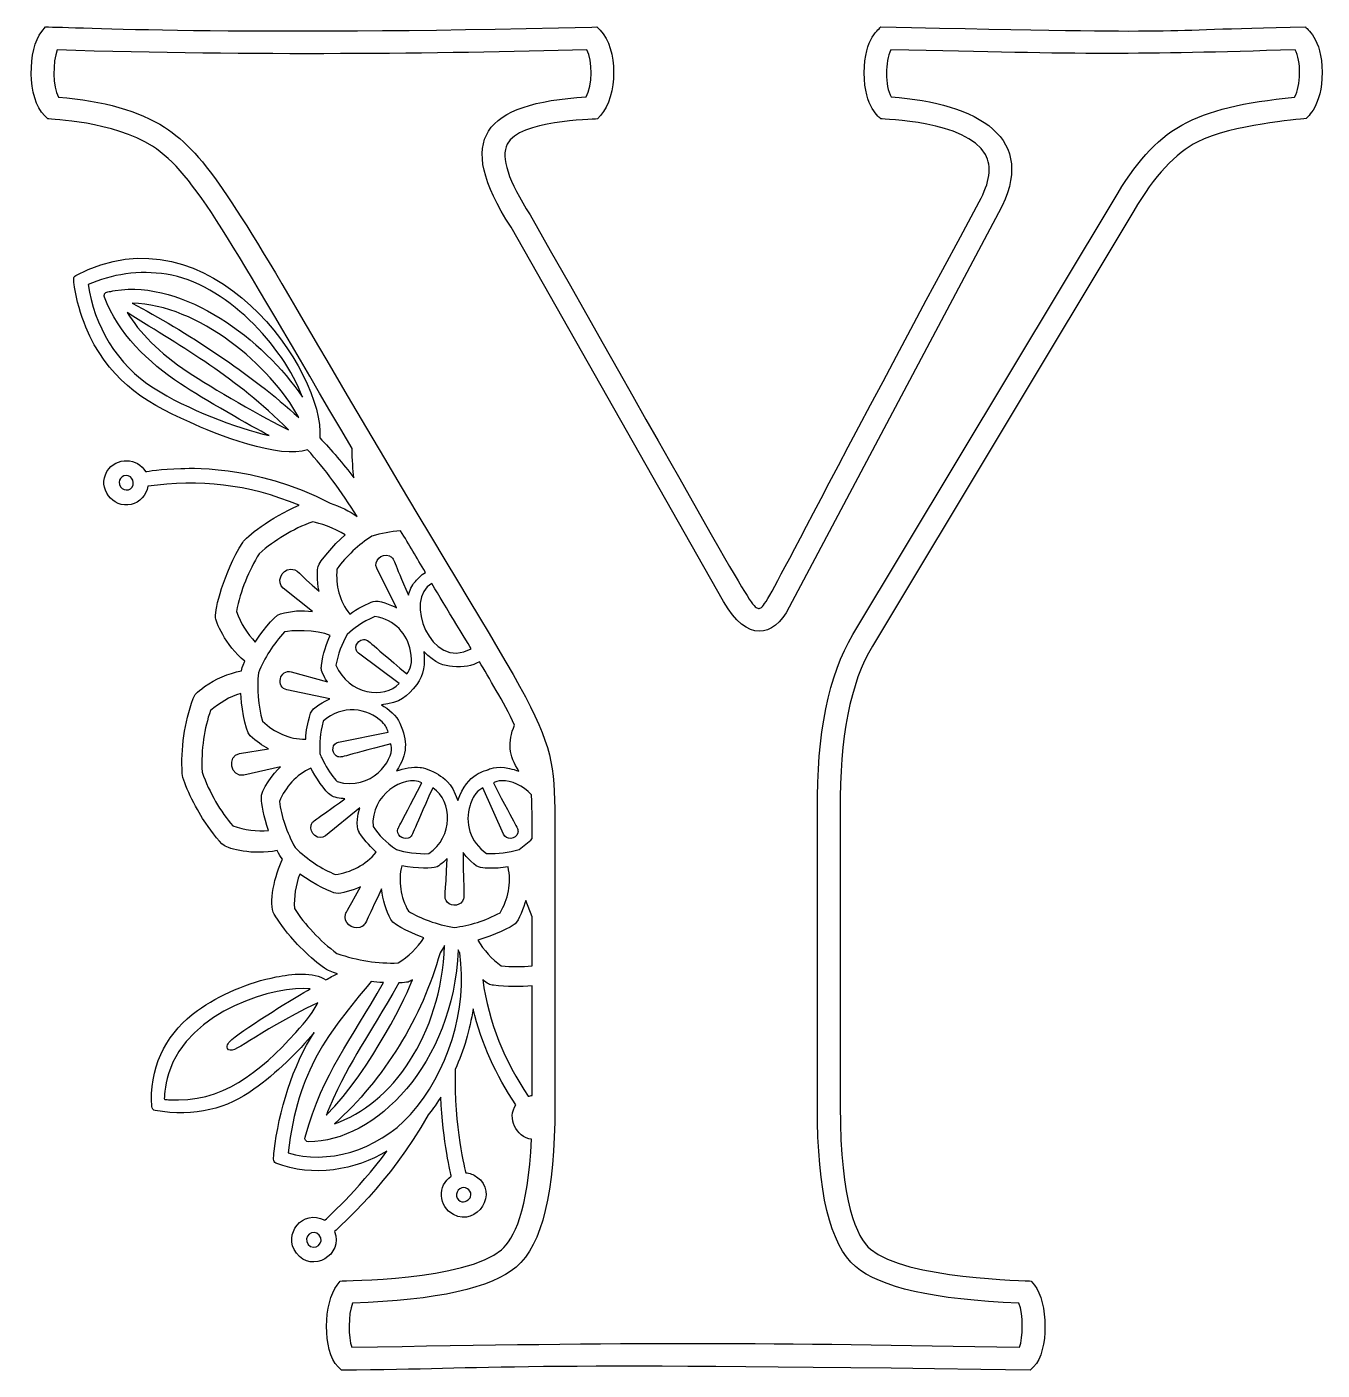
# Model space of a CAD drawing. Header units: millimetres. Extents: x -471 to 1551, y -2688 to 316.
# Drawn here: x 348.5 to 454.1, y -2687.3 to -2577.8 of the extents above; entities that cross this region are included whole.
import ezdxf

# ---------------------------------------------------------------- set-up
doc = ezdxf.new("R2010")
doc.units = ezdxf.units.MM
doc.header["$MEASUREMENT"] = 0
doc.layers.add('Layer 1', color=7, linetype='Continuous')

msp = doc.modelspace()

# ---------------------------------------------------------------- linework, layer by layer
at = {"layer": 'Layer 1', "color": 250}
for points, knots in [([(452.6927, -2577.7996), (438.7599, -2578.0576), (445.5788, -2578.4077), (418.1003, -2577.7996), (418.1003, -2577.7996), (418.0266, -2577.947), (416.7365, -2578.6473), (416.7365, -2581.5592), (416.7365, -2581.5592), (416.7365, -2584.4342), (418.0266, -2585.1714), (418.0819, -2585.3004), (418.0819, -2585.3004), (418.2662, -2585.3372), (425.0667, -2585.4294), (426.6148, -2588.2123), (426.6148, -2588.2123), (427.1492, -2589.189), (426.9834, -2590.4791), (426.0988, -2592.0641), (426.0988, -2592.0641), (409.3278, -2623.247), (408.7749, -2625.1821), (408.1851, -2625.2006), (408.1851, -2625.2006), (408.1851, -2625.2006), (408.1851, -2625.2006), (408.1851, -2625.2006), (408.1851, -2625.2006), (407.5032, -2625.2006), (407.5401, -2624.9057), (389.5159, -2593.1331), (389.5159, -2593.1331), (387.7282, -2590.3686), (387.1017, -2588.4335), (387.6361, -2587.3646), (387.6361, -2587.3646), (388.6497, -2585.3742), (394.4919, -2585.3742), (394.9895, -2585.3005), (394.9895, -2585.3005), (394.9895, -2585.3005), (395.2475, -2585.024), (395.2475, -2585.024), (395.2475, -2585.024), (396.6481, -2583.4759), (396.685, -2579.5504), (395.2106, -2578.076), (395.2106, -2578.076), (395.2106, -2578.076), (394.9342, -2577.7996), (394.9342, -2577.7996), (394.9342, -2577.7996), (394.9342, -2577.7996), (394.5472, -2577.818), (394.5472, -2577.818), (394.5472, -2577.818), (364.9308, -2578.5368), (352.3802, -2577.818), (350.0028, -2577.7996), (350.0028, -2577.7996), (350.0028, -2577.7996), (349.7079, -2578.1682), (349.7079, -2578.1682), (349.7079, -2578.1682), (348.5653, -2579.6057), (348.4915, -2583.6234), (349.9476, -2585.0608), (349.9476, -2585.0608), (349.9476, -2585.0608), (350.1872, -2585.3005), (350.1872, -2585.3005), (350.1872, -2585.3005), (350.4636, -2585.3373), (355.5317, -2585.4848), (358.7201, -2587.5305), (358.7201, -2587.5305), (362.1849, -2589.7605), (364.9309, -2595.0313), (374.9934, -2612.1709), (374.9934, -2612.1709), (375.0119, -2613.0923), (375.0671, -2613.9033), (375.1409, -2614.5667), (375.1409, -2614.5667), (374.2563, -2613.3873), (373.3348, -2612.2999), (372.358, -2611.3047), (372.358, -2611.3047), (372.8188, -2605.9785), (363.4565, -2592.23), (352.4725, -2598.0722), (352.4725, -2598.0722), (352.2513, -2598.1829), (352.2882, -2598.4409), (352.3803, -2599.0122), (352.3803, -2599.0122), (352.5278, -2600.0811), (352.8963, -2601.279), (353.3018, -2602.2742), (353.3018, -2602.2742), (354.9973, -2606.3471), (357.7986, -2608.3007), (361.761, -2610.0331), (361.761, -2610.0331), (363.733, -2610.9546), (369.2434, -2613.1108), (371.3628, -2612.2631), (371.3628, -2612.2631), (372.7819, -2613.8296), (374.1273, -2615.6541), (375.3989, -2617.7183), (375.3989, -2617.7183), (374.7723, -2617.2575), (374.0352, -2616.889), (373.2059, -2616.631), (373.2059, -2616.631), (367.0504, -2613.3505), (361.2266, -2613.8113), (361.0423, -2613.7928), (361.0423, -2613.7928), (359.4389, -2613.8296), (358.2963, -2614.0324), (358.1673, -2614.0508), (358.1673, -2614.0508), (357.5407, -2612.9266), (355.7714, -2612.7976), (355.0158, -2614.0508), (355.0158, -2614.0508), (354.2233, -2615.3777), (355.4766, -2617.0733), (356.9877, -2616.7231), (356.9877, -2616.7231), (357.7065, -2616.5757), (358.2225, -2615.9675), (358.3515, -2615.2487), (358.3515, -2615.2487), (362.535, -2614.6774), (366.4974, -2615.046), (370.6809, -2616.7968), (370.6809, -2616.7968), (368.3219, -2617.7736), (366.3315, -2619.4138), (366.092, -2619.8193), (366.092, -2619.8193), (364.4886, -2622.3442), (363.8251, -2625.3113), (363.862, -2625.8827), (363.862, -2625.8827), (363.8804, -2626.2513), (364.6176, -2628.1679), (366.2578, -2629.5133), (366.2578, -2629.5133), (366.0367, -2630.0293), (365.9998, -2630.1031), (365.9814, -2630.2874), (365.9814, -2630.2874), (364.8756, -2630.5085), (363.8988, -2630.9508), (362.9773, -2631.5775), (362.9773, -2631.5775), (362.277, -2632.0751), (362.1664, -2632.2225), (362.0374, -2632.5542), (362.0374, -2632.5542), (361.3186, -2634.5446), (361.0422, -2636.6456), (361.1528, -2638.6544), (361.1528, -2638.6544), (361.1896, -2639.3916), (362.277, -2641.4926), (362.9405, -2642.5247), (362.9405, -2642.5247), (363.2169, -2642.9301), (364.1753, -2644.2755), (364.5623, -2644.5335), (364.5623, -2644.5335), (364.9493, -2644.7915), (366.9028, -2645.3445), (368.8932, -2644.939), (368.8932, -2644.939), (369.0407, -2645.2339), (369.1697, -2645.4735), (369.3355, -2645.6393), (369.3355, -2645.6393), (368.7089, -2646.8557), (368.1561, -2649.3437), (368.6536, -2650.1177), (368.6536, -2650.1177), (368.6536, -2650.1177), (368.6536, -2650.1177), (368.6536, -2650.1177), (368.6536, -2650.1177), (368.6536, -2650.1177), (368.6536, -2650.1177), (368.6536, -2650.1177), (368.6536, -2650.1177), (368.6905, -2650.2283), (369.2802, -2651.1314), (369.999, -2651.9791), (369.999, -2651.9791), (370.8652, -2652.9928), (372.5607, -2654.5408), (373.2058, -2654.7805), (373.2058, -2654.7805), (373.3901, -2654.8542), (373.5928, -2654.9095), (373.7956, -2654.9832), (373.7956, -2654.9832), (373.5007, -2655.1306), (373.1689, -2655.2965), (372.8556, -2655.4808), (372.8556, -2655.4808), (371.9157, -2654.7805), (369.9806, -2655.0016), (368.8195, -2655.2412), (368.8195, -2655.2412), (366.5711, -2655.665), (364.1568, -2656.6971), (362.3876, -2657.9872), (362.3876, -2657.9872), (360.0839, -2659.6459), (358.5911, -2662.1891), (358.6464, -2665.3221), (358.6464, -2665.3221), (358.7017, -2665.617), (358.5911, -2666.0593), (358.9412, -2666.1331), (358.9412, -2666.1331), (362.2033, -2666.686), (364.8756, -2665.9488), (366.995, -2664.4007), (366.995, -2664.4007), (368.8195, -2663.0737), (370.5888, -2661.3782), (371.9157, -2659.7564), (371.9157, -2659.7564), (370.1649, -2662.4287), (369.0038, -2666.2436), (368.6537, -2669.4319), (368.6537, -2669.4319), (368.58, -2670.0401), (368.5431, -2670.2981), (368.7827, -2670.4087), (368.7827, -2670.4087), (371.7867, -2671.6067), (375.2883, -2670.9985), (377.8316, -2669.4319), (377.8316, -2669.4319), (375.4542, -2672.694), (372.8187, -2675.0161), (372.7635, -2675.0714), (372.7635, -2675.0714), (370.9942, -2674.0947), (369.2987, -2676.2325), (370.4598, -2677.7622), (370.4598, -2677.7622), (371.713, -2679.4209), (374.33, -2677.8912), (373.5744, -2675.9929), (373.5744, -2675.9929), (373.9983, -2675.5506), (378.0344, -2672.1043), (381.2043, -2666.4832), (381.2043, -2666.4832), (381.4991, -2666.1146), (381.7388, -2665.8198), (382.2179, -2665.0273), (382.2179, -2665.0273), (382.3838, -2668.6948), (383.0841, -2671.4223), (383.0841, -2671.4777), (383.0841, -2671.4777), (381.9415, -2672.2333), (382.052, -2673.9657), (383.2684, -2674.6107), (383.2684, -2674.6107), (385.1851, -2675.6243), (386.9912, -2672.8046), (385.1482, -2671.533), (385.1482, -2671.533), (384.8902, -2671.3487), (384.5769, -2671.2381), (384.2636, -2671.2012), (384.2636, -2671.2012), (384.2452, -2671.109), (383.2868, -2667.4969), (383.3975, -2662.7973), (383.3975, -2662.7973), (384.1162, -2661.2124), (384.5954, -2659.5537), (384.8534, -2657.8397), (384.8534, -2657.8397), (385.5537, -2660.7147), (386.6963, -2663.2211), (388.355, -2665.6538), (388.355, -2665.6538), (387.5994, -2666.7596), (388.355, -2668.2893), (389.6267, -2668.4736), (389.6267, -2668.4736), (389.3502, -2674.3342), (388.1707, -2676.6195), (387.1755, -2677.4856), (387.1755, -2677.4856), (384.2636, -2679.992), (374.2748, -2679.992), (374.0352, -2680.0289), (374.0352, -2680.0289), (374.0352, -2680.0289), (373.7772, -2680.3607), (373.7772, -2680.3607), (373.7772, -2680.3607), (372.6898, -2681.7245), (372.5424, -2685.7238), (373.8509, -2687.0138), (373.8509, -2687.0138), (373.8509, -2687.0138), (374.1273, -2687.2903), (374.1273, -2687.2903), (374.1273, -2687.2903), (387.6915, -2687.1981), (385.7933, -2686.6268), (430.2639, -2687.2903), (430.2639, -2687.2903), (430.2639, -2687.2903), (430.5404, -2687.0138), (430.5404, -2687.0138), (430.5404, -2687.0138), (431.8305, -2685.7238), (431.7015, -2681.7246), (430.6141, -2680.3607), (430.6141, -2680.3607), (430.6141, -2680.3607), (430.3561, -2680.0289), (430.3561, -2680.0289), (430.3561, -2680.0289), (430.1349, -2679.9921), (420.0908, -2679.8631), (417.2526, -2677.4304), (417.2526, -2677.4304), (416.1284, -2676.4721), (414.7831, -2673.6707), (414.7831, -2665.7828), (414.7831, -2665.7828), (414.7831, -2665.7828), (414.7831, -2641.6401), (414.7831, -2641.6401), (414.7831, -2641.6401), (414.7278, -2635.7426), (415.6124, -2631.2458), (417.4001, -2628.2786), (417.4001, -2628.2786), (417.4001, -2628.2786), (438.7047, -2592.8016), (438.7047, -2592.8016), (438.7047, -2592.8016), (440.3818, -2589.945), (442.1142, -2588.0651), (443.865, -2587.199), (443.865, -2587.199), (446.8875, -2585.7062), (451.9924, -2585.3929), (452.7665, -2585.2639), (452.7665, -2585.2639), (452.8218, -2585.1349), (454.0566, -2584.3056), (454.0566, -2581.5043), (454.0566, -2581.5043), (454.0564, -2578.721), (452.7295, -2577.9102), (452.6927, -2577.7996)], [0, 0, 0, 0, 0.0106383, 0.0106383, 0.0106383, 0.0106383, 0.0212766, 0.0212766, 0.0212766, 0.0212766, 0.03191489, 0.03191489, 0.03191489, 0.03191489, 0.04255319, 0.04255319, 0.04255319, 0.04255319, 0.05319149, 0.05319149, 0.05319149, 0.05319149, 0.06382979, 0.06382979, 0.06382979, 0.06382979, 0.07446809, 0.07446809, 0.07446809, 0.07446809, 0.08510638, 0.08510638, 0.08510638, 0.08510638, 0.09574468, 0.09574468, 0.09574468, 0.09574468, 0.10638298, 0.10638298, 0.10638298, 0.10638298, 0.11702128, 0.11702128, 0.11702128, 0.11702128, 0.12765957, 0.12765957, 0.12765957, 0.12765957, 0.13829787, 0.13829787, 0.13829787, 0.13829787, 0.14893617, 0.14893617, 0.14893617, 0.14893617, 0.15957447, 0.15957447, 0.15957447, 0.15957447, 0.17021277, 0.17021277, 0.17021277, 0.17021277, 0.18085106, 0.18085106, 0.18085106, 0.18085106, 0.19148936, 0.19148936, 0.19148936, 0.19148936, 0.20212766, 0.20212766, 0.20212766, 0.20212766, 0.21276596, 0.21276596, 0.21276596, 0.21276596, 0.22340426, 0.22340426, 0.22340426, 0.22340426, 0.23404255, 0.23404255, 0.23404255, 0.23404255, 0.24468085, 0.24468085, 0.24468085, 0.24468085, 0.25531915, 0.25531915, 0.25531915, 0.25531915, 0.26595745, 0.26595745, 0.26595745, 0.26595745, 0.27659574, 0.27659574, 0.27659574, 0.27659574, 0.28723404, 0.28723404, 0.28723404, 0.28723404, 0.29787234, 0.29787234, 0.29787234, 0.29787234, 0.30851064, 0.30851064, 0.30851064, 0.30851064, 0.31914894, 0.31914894, 0.31914894, 0.31914894, 0.32978723, 0.32978723, 0.32978723, 0.32978723, 0.34042553, 0.34042553, 0.34042553, 0.34042553, 0.35106383, 0.35106383, 0.35106383, 0.35106383, 0.36170213, 0.36170213, 0.36170213, 0.36170213, 0.37234043, 0.37234043, 0.37234043, 0.37234043, 0.38297872, 0.38297872, 0.38297872, 0.38297872, 0.39361702, 0.39361702, 0.39361702, 0.39361702, 0.40425532, 0.40425532, 0.40425532, 0.40425532, 0.41489362, 0.41489362, 0.41489362, 0.41489362, 0.42553191, 0.42553191, 0.42553191, 0.42553191, 0.43617021, 0.43617021, 0.43617021, 0.43617021, 0.44680851, 0.44680851, 0.44680851, 0.44680851, 0.45744681, 0.45744681, 0.45744681, 0.45744681, 0.46808511, 0.46808511, 0.46808511, 0.46808511, 0.4787234, 0.4787234, 0.4787234, 0.4787234, 0.4893617, 0.4893617, 0.4893617, 0.4893617, 0.5, 0.5, 0.5, 0.5, 0.5106383, 0.5106383, 0.5106383, 0.5106383, 0.5212766, 0.5212766, 0.5212766, 0.5212766, 0.53191489, 0.53191489, 0.53191489, 0.53191489, 0.54255319, 0.54255319, 0.54255319, 0.54255319, 0.55319149, 0.55319149, 0.55319149, 0.55319149, 0.56382979, 0.56382979, 0.56382979, 0.56382979, 0.57446809, 0.57446809, 0.57446809, 0.57446809, 0.58510638, 0.58510638, 0.58510638, 0.58510638, 0.59574468, 0.59574468, 0.59574468, 0.59574468, 0.60638298, 0.60638298, 0.60638298, 0.60638298, 0.61702128, 0.61702128, 0.61702128, 0.61702128, 0.62765957, 0.62765957, 0.62765957, 0.62765957, 0.63829787, 0.63829787, 0.63829787, 0.63829787, 0.64893617, 0.64893617, 0.64893617, 0.64893617, 0.65957447, 0.65957447, 0.65957447, 0.65957447, 0.67021277, 0.67021277, 0.67021277, 0.67021277, 0.68085106, 0.68085106, 0.68085106, 0.68085106, 0.69148936, 0.69148936, 0.69148936, 0.69148936, 0.70212766, 0.70212766, 0.70212766, 0.70212766, 0.71276596, 0.71276596, 0.71276596, 0.71276596, 0.72340426, 0.72340426, 0.72340426, 0.72340426, 0.73404255, 0.73404255, 0.73404255, 0.73404255, 0.74468085, 0.74468085, 0.74468085, 0.74468085, 0.75531915, 0.75531915, 0.75531915, 0.75531915, 0.76595745, 0.76595745, 0.76595745, 0.76595745, 0.77659574, 0.77659574, 0.77659574, 0.77659574, 0.78723404, 0.78723404, 0.78723404, 0.78723404, 0.79787234, 0.79787234, 0.79787234, 0.79787234, 0.80851064, 0.80851064, 0.80851064, 0.80851064, 0.81914894, 0.81914894, 0.81914894, 0.81914894, 0.82978723, 0.82978723, 0.82978723, 0.82978723, 0.84042553, 0.84042553, 0.84042553, 0.84042553, 0.85106383, 0.85106383, 0.85106383, 0.85106383, 0.86170213, 0.86170213, 0.86170213, 0.86170213, 0.87234043, 0.87234043, 0.87234043, 0.87234043, 0.88297872, 0.88297872, 0.88297872, 0.88297872, 0.89361702, 0.89361702, 0.89361702, 0.89361702, 0.90425532, 0.90425532, 0.90425532, 0.90425532, 0.91489362, 0.91489362, 0.91489362, 0.91489362, 0.92553191, 0.92553191, 0.92553191, 0.92553191, 0.93617021, 0.93617021, 0.93617021, 0.93617021, 0.94680851, 0.94680851, 0.94680851, 0.94680851, 0.95744681, 0.95744681, 0.95744681, 0.95744681, 0.96808511, 0.96808511, 0.96808511, 0.96808511, 0.9787234, 0.9787234, 0.9787234, 0.9787234, 1, 1, 1, 1]), ([(451.808, -2583.5312), (443.441, -2584.379), (440.566, -2586.0008), (437.1012, -2591.8614), (437.1012, -2591.8614), (437.1012, -2591.8614), (415.815, -2627.3384), (415.815, -2627.3384), (415.815, -2627.3384), (413.8431, -2630.6004), (412.8663, -2635.429), (412.9215, -2641.6582), (412.9215, -2641.6582), (412.9215, -2641.6582), (412.9215, -2665.801), (412.9215, -2665.801), (412.9215, -2665.801), (412.9215, -2672.7858), (413.9352, -2677.0614), (416.0362, -2678.8491), (416.0362, -2678.8491), (418.0266, -2680.5631), (422.3944, -2681.5398), (429.3423, -2681.8348), (429.3423, -2681.8348), (429.711, -2682.7562), (429.6925, -2684.6545), (429.3976, -2685.4286), (429.3976, -2685.4286), (409.5121, -2685.0415), (397.5697, -2684.9862), (374.975, -2685.4286), (374.975, -2685.4286), (374.6801, -2684.6545), (374.6616, -2682.7562), (375.0303, -2681.8348), (375.0303, -2681.8348), (381.9782, -2681.5768), (386.346, -2680.6184), (388.3733, -2678.886), (388.3733, -2678.886), (390.4927, -2677.0615), (391.5248, -2672.7858), (391.5248, -2665.801), (391.5248, -2665.801), (391.5248, -2665.801), (391.5248, -2643.1326), (391.5248, -2643.1326), (391.5248, -2643.1326), (391.5248, -2633.8993), (391.3036, -2636.4794), (372.9293, -2605.0017), (372.9293, -2605.0017), (365.5758, -2592.3958), (363.0878, -2588.1386), (359.7152, -2585.9823), (359.7152, -2585.9823), (357.6511, -2584.6554), (354.7392, -2583.8261), (351.0717, -2583.5311), (351.0717, -2583.5311), (350.5926, -2582.665), (350.5926, -2580.6561), (350.9611, -2579.6794), (350.9611, -2579.6794), (367.2161, -2580.1954), (381.8676, -2579.9742), (394.1233, -2579.6794), (394.1233, -2579.6794), (394.6024, -2580.5824), (394.584, -2582.5728), (394.0864, -2583.5127), (394.0864, -2583.5127), (385.7193, -2584.0103), (383.2683, -2586.8853), (387.9494, -2594.1282), (387.9494, -2594.1282), (387.9494, -2594.1282), (405.2732, -2624.6476), (405.2732, -2624.6476), (405.2732, -2624.6476), (407.1899, -2627.9834), (409.3277, -2627.6148), (410.6178, -2625.1084), (410.6178, -2625.1084), (410.6178, -2625.1084), (427.6837, -2592.9487), (427.6837, -2592.9487), (427.6837, -2592.9487), (431.0563, -2586.8669), (425.9882, -2583.9919), (418.9296, -2583.5128), (418.9296, -2583.5128), (418.432, -2582.5913), (418.4136, -2580.6377), (418.9112, -2579.661), (418.9112, -2579.661), (435.0002, -2580.048), (438.8336, -2580.0848), (451.8633, -2579.661), (451.8633, -2579.661), (452.361, -2580.5824), (452.3425, -2582.5913), (451.808, -2583.5312)], [0, 0, 0, 0, 0.03703704, 0.03703704, 0.03703704, 0.03703704, 0.07407407, 0.07407407, 0.07407407, 0.07407407, 0.11111111, 0.11111111, 0.11111111, 0.11111111, 0.14814815, 0.14814815, 0.14814815, 0.14814815, 0.18518519, 0.18518519, 0.18518519, 0.18518519, 0.22222222, 0.22222222, 0.22222222, 0.22222222, 0.25925926, 0.25925926, 0.25925926, 0.25925926, 0.2962963, 0.2962963, 0.2962963, 0.2962963, 0.33333333, 0.33333333, 0.33333333, 0.33333333, 0.37037037, 0.37037037, 0.37037037, 0.37037037, 0.40740741, 0.40740741, 0.40740741, 0.40740741, 0.44444444, 0.44444444, 0.44444444, 0.44444444, 0.48148148, 0.48148148, 0.48148148, 0.48148148, 0.51851852, 0.51851852, 0.51851852, 0.51851852, 0.55555556, 0.55555556, 0.55555556, 0.55555556, 0.59259259, 0.59259259, 0.59259259, 0.59259259, 0.62962963, 0.62962963, 0.62962963, 0.62962963, 0.66666667, 0.66666667, 0.66666667, 0.66666667, 0.7037037, 0.7037037, 0.7037037, 0.7037037, 0.74074074, 0.74074074, 0.74074074, 0.74074074, 0.77777778, 0.77777778, 0.77777778, 0.77777778, 0.81481481, 0.81481481, 0.81481481, 0.81481481, 0.85185185, 0.85185185, 0.85185185, 0.85185185, 0.88888889, 0.88888889, 0.88888889, 0.88888889, 0.92592593, 0.92592593, 0.92592593, 0.92592593, 1, 1, 1, 1]), ([(355.6791, -2599.2885), (355.1262, -2599.4175), (354.942, -2599.3622), (354.8314, -2599.565), (354.8314, -2599.565), (354.7945, -2599.6386), (354.7761, -2599.7493), (354.8129, -2599.823), (354.8129, -2599.823), (355.9187, -2602.7717), (358.3882, -2605.1675), (361.0237, -2606.8999), (361.0237, -2606.8999), (362.9036, -2608.1347), (366.7553, -2610.3463), (368.2481, -2611.1203), (368.2481, -2611.1203), (365.5021, -2610.4937), (361.595, -2608.9825), (358.8122, -2607.2317), (358.8122, -2607.2317), (355.8634, -2605.3888), (353.9283, -2602.0714), (353.486, -2598.8093), (353.486, -2598.8093), (355.3474, -2597.9616), (357.6879, -2597.6114), (359.8626, -2597.9616), (359.8626, -2597.9616), (364.6543, -2598.6987), (369.3908, -2603.8038), (370.9572, -2607.9872), (370.9572, -2607.9872), (367.8058, -2603.2877), (361.3002, -2598.4039), (355.6791, -2599.2885)], [0, 0, 0, 0, 0.1, 0.1, 0.1, 0.1, 0.2, 0.2, 0.2, 0.2, 0.3, 0.3, 0.3, 0.3, 0.4, 0.4, 0.4, 0.4, 0.5, 0.5, 0.5, 0.5, 0.6, 0.6, 0.6, 0.6, 0.7, 0.7, 0.7, 0.7, 0.8, 0.8, 0.8, 0.8, 1, 1, 1, 1]), ([(357.0798, -2600.3206), (362.4797, -2600.4496), (368.3588, -2605.3887), (370.644, -2609.6276), (370.644, -2609.6276), (366.8659, -2606.1628), (361.2818, -2602.5137), (357.0798, -2600.3206)], [0, 0, 0, 0, 0.33333333, 0.33333333, 0.33333333, 0.33333333, 1, 1, 1, 1]), ([(369.8147, -2610.6412), (367.9533, -2609.7934), (363.4933, -2607.158), (361.6319, -2605.9416), (361.6319, -2605.9416), (359.2729, -2604.3751), (357.6327, -2602.6611), (356.6744, -2601.0946), (356.6744, -2601.0946), (361.4476, -2604.0802), (365.4469, -2606.3102), (369.8147, -2610.6412)], [0, 0, 0, 0, 0.25, 0.25, 0.25, 0.25, 0.5, 0.5, 0.5, 0.5, 1, 1, 1, 1]), ([(357.1535, -2615.138), (356.9877, -2615.7093), (356.1952, -2615.6724), (356.0293, -2615.1011), (356.0293, -2615.1011), (355.8818, -2614.6035), (356.4716, -2614.1612), (356.9324, -2614.4745), (356.9324, -2614.4745), (357.0614, -2614.5667), (357.2272, -2614.8984), (357.1535, -2615.138)], [0, 0, 0, 0, 0.25, 0.25, 0.25, 0.25, 0.5, 0.5, 0.5, 0.5, 1, 1, 1, 1]), ([(365.5759, -2625.4401), (365.9077, -2623.7446), (366.5527, -2622.1413), (367.4373, -2620.7406), (367.4373, -2620.7406), (368.7089, -2619.6163), (370.128, -2618.7502), (371.7867, -2618.142), (371.7867, -2618.142), (372.2843, -2618.2342), (373.6112, -2618.658), (374.4221, -2619.2109), (374.4221, -2619.2109), (373.4453, -2620.0587), (372.358, -2621.3672), (372.229, -2621.7911), (372.229, -2621.7911), (372.1737, -2621.9938), (372.1184, -2622.9153), (372.3027, -2623.8), (372.3027, -2623.8), (370.5888, -2622.3256), (370.5335, -2621.9754), (369.999, -2622.0123), (369.999, -2622.0123), (369.1881, -2622.0491), (368.8195, -2623.0996), (369.3908, -2623.5603), (369.3908, -2623.5603), (369.3908, -2623.5603), (371.7682, -2625.4586), (371.7682, -2625.4586), (371.7682, -2625.4586), (370.8836, -2625.3296), (370.0175, -2625.4033), (369.1697, -2625.6429), (369.1697, -2625.6429), (368.5984, -2625.7719), (367.4189, -2627.449), (367.1056, -2627.9466), (367.1056, -2627.9466), (366.4605, -2627.2831), (365.9444, -2626.4538), (365.5759, -2625.4401)], [0, 0, 0, 0, 0.08333333, 0.08333333, 0.08333333, 0.08333333, 0.16666667, 0.16666667, 0.16666667, 0.16666667, 0.25, 0.25, 0.25, 0.25, 0.33333333, 0.33333333, 0.33333333, 0.33333333, 0.41666667, 0.41666667, 0.41666667, 0.41666667, 0.5, 0.5, 0.5, 0.5, 0.58333333, 0.58333333, 0.58333333, 0.58333333, 0.66666667, 0.66666667, 0.66666667, 0.66666667, 0.75, 0.75, 0.75, 0.75, 0.83333333, 0.83333333, 0.83333333, 0.83333333, 1, 1, 1, 1]), ([(376.6152, -2619.3031), (377.3708, -2619.0819), (378.1448, -2618.9345), (378.9558, -2618.8792), (378.9558, -2618.8792), (379.6561, -2620.0403), (380.2274, -2621.0171), (380.983, -2622.2703), (380.983, -2622.2703), (380.6328, -2622.4361), (380.2458, -2622.8969), (380.0799, -2623.0812), (380.0799, -2623.0812), (379.8956, -2623.2655), (379.6561, -2623.8368), (379.5823, -2624.1133), (379.5823, -2624.1133), (378.3475, -2621.3488), (378.4765, -2621.1092), (378.0342, -2620.9249), (378.0342, -2620.9249), (377.3892, -2620.6669), (376.7073, -2621.3488), (377.0021, -2621.9202), (377.0021, -2621.9202), (377.0021, -2621.9202), (378.6055, -2625.1454), (378.6055, -2625.1454), (378.6055, -2625.1454), (378.2001, -2624.9242), (377.1311, -2624.4819), (376.7257, -2624.6477), (376.7257, -2624.6477), (376.3202, -2624.7399), (375.3619, -2625.2559), (374.809, -2625.6614), (374.809, -2625.6614), (373.9612, -2624.6109), (373.6479, -2623.3208), (373.7585, -2621.9939), (373.7585, -2621.9939), (374.5511, -2620.9249), (375.5094, -2620.0219), (376.6152, -2619.3031)], [0, 0, 0, 0, 0.08333333, 0.08333333, 0.08333333, 0.08333333, 0.16666667, 0.16666667, 0.16666667, 0.16666667, 0.25, 0.25, 0.25, 0.25, 0.33333333, 0.33333333, 0.33333333, 0.33333333, 0.41666667, 0.41666667, 0.41666667, 0.41666667, 0.5, 0.5, 0.5, 0.5, 0.58333333, 0.58333333, 0.58333333, 0.58333333, 0.66666667, 0.66666667, 0.66666667, 0.66666667, 0.75, 0.75, 0.75, 0.75, 0.83333333, 0.83333333, 0.83333333, 0.83333333, 1, 1, 1, 1]), ([(384.7058, -2628.4995), (381.37, -2630.3056), (379.1769, -2624.3897), (381.499, -2623.1733), (381.499, -2623.1733), (381.9045, -2623.8737), (384.7058, -2628.4995), (384.7058, -2628.4995)], [0, 0, 0, 0, 0.33333333, 0.33333333, 0.33333333, 0.33333333, 1, 1, 1, 1]), ([(375.5279, -2628.8496), (375.5279, -2628.8496), (378.8452, -2631.3192), (378.8452, -2631.3192), (378.8452, -2631.3192), (377.6473, -2632.6093), (374.6986, -2632.2406), (373.6849, -2629.8264), (373.6849, -2629.8264), (373.8324, -2628.9418), (374.1457, -2628.094), (374.6064, -2627.32), (374.6064, -2627.32), (375.1224, -2626.8408), (375.7675, -2626.3432), (376.8548, -2625.8641), (376.8548, -2625.8641), (378.4951, -2626.1405), (379.4902, -2627.2831), (379.7667, -2628.6838), (379.7667, -2628.6838), (379.951, -2629.6974), (379.7482, -2630.1397), (379.4718, -2630.5452), (379.4718, -2630.5452), (376.173, -2627.8176), (376.3203, -2627.707), (375.9149, -2627.7438), (375.9149, -2627.7438), (375.3436, -2627.7991), (375.0856, -2628.5363), (375.5279, -2628.8496)], [0, 0, 0, 0, 0.11111111, 0.11111111, 0.11111111, 0.11111111, 0.22222222, 0.22222222, 0.22222222, 0.22222222, 0.33333333, 0.33333333, 0.33333333, 0.33333333, 0.44444444, 0.44444444, 0.44444444, 0.44444444, 0.55555556, 0.55555556, 0.55555556, 0.55555556, 0.66666667, 0.66666667, 0.66666667, 0.66666667, 0.77777778, 0.77777778, 0.77777778, 0.77777778, 1, 1, 1, 1]), ([(372.7081, -2630.7294), (372.8003, -2630.9321), (372.8739, -2631.0427), (372.9846, -2631.1902), (372.9846, -2631.1902), (372.9846, -2631.1902), (370.0358, -2630.3609), (370.0358, -2630.3609), (370.0358, -2630.3609), (369.6304, -2630.2502), (369.2249, -2630.5452), (369.1512, -2630.9322), (369.1512, -2630.9322), (369.0591, -2631.356), (369.2802, -2631.7615), (369.6672, -2631.8353), (369.6672, -2631.8353), (369.6672, -2631.8353), (373.1873, -2632.5724), (373.1873, -2632.5724), (373.1873, -2632.5724), (372.7818, -2632.7383), (371.7497, -2633.3096), (371.6207, -2633.7335), (371.6207, -2633.7335), (371.3259, -2634.6734), (371.2706, -2635.0973), (371.2152, -2635.8714), (371.2152, -2635.8714), (369.8699, -2635.8714), (368.6719, -2635.3184), (367.6952, -2634.397), (367.6952, -2634.397), (367.3266, -2633.0885), (367.2344, -2631.7431), (367.3635, -2630.453), (367.3635, -2630.453), (367.8611, -2629.2366), (368.5614, -2628.1125), (369.5013, -2627.1172), (369.5013, -2627.1172), (369.8699, -2627.0066), (372.1367, -2626.8776), (373.2241, -2627.4121), (373.2241, -2627.4121), (372.9293, -2628.0755), (372.6159, -2628.8496), (372.5053, -2629.8632), (372.5053, -2629.8632), (372.4869, -2630.1029), (372.4317, -2630.1581), (372.7081, -2630.7294)], [0, 0, 0, 0, 0.07142857, 0.07142857, 0.07142857, 0.07142857, 0.14285714, 0.14285714, 0.14285714, 0.14285714, 0.21428571, 0.21428571, 0.21428571, 0.21428571, 0.28571429, 0.28571429, 0.28571429, 0.28571429, 0.35714286, 0.35714286, 0.35714286, 0.35714286, 0.42857143, 0.42857143, 0.42857143, 0.42857143, 0.5, 0.5, 0.5, 0.5, 0.57142857, 0.57142857, 0.57142857, 0.57142857, 0.64285714, 0.64285714, 0.64285714, 0.64285714, 0.71428571, 0.71428571, 0.71428571, 0.71428571, 0.78571429, 0.78571429, 0.78571429, 0.78571429, 0.85714286, 0.85714286, 0.85714286, 0.85714286, 1, 1, 1, 1]), ([(388.2443, -2634.7103), (387.6545, -2636.1109), (387.7651, -2637.1798), (388.5944, -2638.4699), (388.5944, -2638.4699), (388.3364, -2638.3778), (388.0968, -2638.3041), (387.8388, -2638.2488), (387.8388, -2638.2488), (386.6777, -2637.9908), (386.1064, -2638.3409), (386.088, -2638.3409), (386.088, -2638.3409), (385.959, -2638.4331), (384.4109, -2638.5621), (383.6185, -2640.8658), (383.6185, -2640.8658), (383.0656, -2639.2808), (382.4574, -2639.0597), (382.0519, -2638.7464), (382.0519, -2638.7464), (381.5359, -2638.4146), (380.7435, -2638.1751), (380.5407, -2638.1566), (380.5407, -2638.1566), (379.9694, -2638.0644), (379.1769, -2638.2488), (378.624, -2638.4515), (378.624, -2638.4515), (379.5455, -2637.0324), (379.5086, -2636.0556), (378.9004, -2634.5628), (378.9004, -2634.5628), (378.6608, -2633.973), (377.9237, -2633.3833), (377.3892, -2633.0516), (377.3892, -2633.0516), (378.9188, -2632.9041), (379.4902, -2632.4066), (380.2642, -2631.3929), (380.2642, -2631.3929), (380.854, -2630.6373), (380.9462, -2629.6789), (380.8355, -2628.7205), (380.8355, -2628.7205), (381.7939, -2629.6973), (382.5126, -2629.9), (383.1761, -2629.9369), (383.1761, -2629.9369), (384.0976, -2630.0291), (384.7795, -2629.8816), (385.3692, -2629.5499), (385.3692, -2629.5499), (386.1064, -2630.8032), (387.3597, -2632.8304), (388.2443, -2634.7103)], [0, 0, 0, 0, 0.06666667, 0.06666667, 0.06666667, 0.06666667, 0.13333333, 0.13333333, 0.13333333, 0.13333333, 0.2, 0.2, 0.2, 0.2, 0.26666667, 0.26666667, 0.26666667, 0.26666667, 0.33333333, 0.33333333, 0.33333333, 0.33333333, 0.4, 0.4, 0.4, 0.4, 0.46666667, 0.46666667, 0.46666667, 0.46666667, 0.53333333, 0.53333333, 0.53333333, 0.53333333, 0.6, 0.6, 0.6, 0.6, 0.66666667, 0.66666667, 0.66666667, 0.66666667, 0.73333333, 0.73333333, 0.73333333, 0.73333333, 0.8, 0.8, 0.8, 0.8, 0.86666667, 0.86666667, 0.86666667, 0.86666667, 1, 1, 1, 1]), ([(367.6031, -2640.7183), (367.6031, -2641.0501), (367.8058, -2642.2296), (368.1929, -2643.2985), (368.1929, -2643.2985), (367.253, -2643.3906), (366.221, -2643.2616), (365.281, -2642.9299), (365.281, -2642.9299), (364.2674, -2641.7504), (363.3828, -2640.2575), (362.7746, -2638.5436), (362.7746, -2638.5436), (362.6825, -2636.6822), (362.9589, -2634.9314), (363.4566, -2633.5307), (363.4566, -2633.5307), (364.1753, -2632.9041), (365.0231, -2632.4065), (365.9261, -2632.1301), (365.9261, -2632.1301), (365.9446, -2632.7936), (366.221, -2635.171), (366.7002, -2635.5949), (366.7002, -2635.5949), (367.1978, -2636.0557), (367.677, -2636.3874), (368.193, -2636.6454), (368.193, -2636.6454), (368.193, -2636.6454), (365.834, -2637.0324), (365.834, -2637.0324), (365.834, -2637.0324), (364.765, -2637.1982), (365.0968, -2639.0228), (366.1841, -2638.7832), (366.1841, -2638.7832), (366.1841, -2638.7832), (369.1512, -2638.1013), (369.1512, -2638.1013), (369.1512, -2638.1013), (368.6351, -2638.5989), (367.511, -2640.0548), (367.6031, -2640.7183)], [0, 0, 0, 0, 0.08333333, 0.08333333, 0.08333333, 0.08333333, 0.16666667, 0.16666667, 0.16666667, 0.16666667, 0.25, 0.25, 0.25, 0.25, 0.33333333, 0.33333333, 0.33333333, 0.33333333, 0.41666667, 0.41666667, 0.41666667, 0.41666667, 0.5, 0.5, 0.5, 0.5, 0.58333333, 0.58333333, 0.58333333, 0.58333333, 0.66666667, 0.66666667, 0.66666667, 0.66666667, 0.75, 0.75, 0.75, 0.75, 0.83333333, 0.83333333, 0.83333333, 0.83333333, 1, 1, 1, 1]), ([(372.6529, -2634.397), (374.1273, -2633.0147), (376.2835, -2633.3096), (377.4446, -2634.4523), (377.4446, -2634.4523), (377.8132, -2634.784), (377.8132, -2634.9683), (377.9422, -2635.3), (377.9422, -2635.3), (377.9422, -2635.3), (373.8877, -2636.0925), (373.8877, -2636.0925), (373.8877, -2636.0925), (373.3717, -2636.1847), (373.2795, -2636.9218), (373.7034, -2637.2167), (373.7034, -2637.2167), (374.0904, -2637.4747), (374.0904, -2637.2536), (378.1634, -2636.24), (378.1634, -2636.24), (378.1634, -2636.2768), (378.1634, -2636.3321), (378.1818, -2636.3874), (378.1818, -2636.3874), (378.1818, -2636.3874), (378.2003, -2636.5349), (378.2003, -2636.5349), (378.2003, -2636.5349), (378.3661, -2637.4932), (376.6153, -2640.1655), (373.7772, -2639.3178), (373.7772, -2639.3178), (373.5192, -2639.0598), (373.0769, -2638.4516), (372.7635, -2637.8618), (372.7635, -2637.8618), (372.3765, -2637.1431), (372.4318, -2637.1431), (372.3765, -2637.0509), (372.3765, -2637.0509), (372.3396, -2636.1109), (372.3579, -2635.429), (372.6529, -2634.397)], [0, 0, 0, 0, 0.08333333, 0.08333333, 0.08333333, 0.08333333, 0.16666667, 0.16666667, 0.16666667, 0.16666667, 0.25, 0.25, 0.25, 0.25, 0.33333333, 0.33333333, 0.33333333, 0.33333333, 0.41666667, 0.41666667, 0.41666667, 0.41666667, 0.5, 0.5, 0.5, 0.5, 0.58333333, 0.58333333, 0.58333333, 0.58333333, 0.66666667, 0.66666667, 0.66666667, 0.66666667, 0.75, 0.75, 0.75, 0.75, 0.83333333, 0.83333333, 0.83333333, 0.83333333, 1, 1, 1, 1]), ([(369.0775, -2640.9395), (369.5566, -2639.76), (370.4412, -2638.7648), (371.6392, -2638.2119), (371.6392, -2638.2119), (371.9525, -2638.8569), (372.8003, -2640.147), (373.2794, -2640.4603), (373.2794, -2640.4603), (373.4821, -2640.5893), (374.035, -2640.6999), (374.4036, -2640.7183), (374.4036, -2640.7183), (371.8972, -2642.5797), (371.7682, -2642.4876), (371.6576, -2642.8562), (371.6576, -2642.8562), (371.4549, -2643.5381), (372.3026, -2644.1831), (372.8371, -2643.7408), (372.8371, -2643.7408), (372.8371, -2643.7408), (375.62, -2641.4555), (375.62, -2641.4555), (375.62, -2641.4555), (375.1777, -2642.8931), (375.5831, -2643.4275), (375.5831, -2643.4644), (375.5831, -2643.4644), (376.0991, -2644.2385), (376.5784, -2644.6992), (376.9654, -2645.0678), (376.9654, -2645.0678), (376.1176, -2646.1183), (374.8828, -2646.7265), (373.6296, -2646.8923), (373.6296, -2646.8923), (372.5606, -2646.45), (371.3996, -2645.7129), (370.3491, -2644.6993), (370.3491, -2644.6993), (369.6672, -2643.4459), (369.2249, -2642.1189), (369.0775, -2640.9395)], [0, 0, 0, 0, 0.08333333, 0.08333333, 0.08333333, 0.08333333, 0.16666667, 0.16666667, 0.16666667, 0.16666667, 0.25, 0.25, 0.25, 0.25, 0.33333333, 0.33333333, 0.33333333, 0.33333333, 0.41666667, 0.41666667, 0.41666667, 0.41666667, 0.5, 0.5, 0.5, 0.5, 0.58333333, 0.58333333, 0.58333333, 0.58333333, 0.66666667, 0.66666667, 0.66666667, 0.66666667, 0.75, 0.75, 0.75, 0.75, 0.83333333, 0.83333333, 0.83333333, 0.83333333, 1, 1, 1, 1]), ([(380.6882, -2639.4098), (378.6793, -2643.28), (378.7714, -2643.0773), (378.7346, -2643.1694), (378.7346, -2643.1694), (378.5871, -2643.6302), (379.1032, -2644.0909), (379.5639, -2643.925), (379.5639, -2643.925), (379.9878, -2643.7776), (379.8035, -2643.667), (381.5728, -2639.8336), (381.5728, -2639.8336), (383.2499, -2640.9209), (383.2315, -2643.8144), (381.2595, -2645.1782), (381.2595, -2645.1782), (380.3933, -2645.2519), (379.2506, -2645.0676), (378.6241, -2644.8649), (378.6241, -2644.8649), (377.6841, -2644.2014), (377.2234, -2643.7223), (376.7074, -2642.985), (376.7074, -2642.985), (376.4862, -2640.3682), (379.2507, -2638.7463), (380.6882, -2639.4098)], [0, 0, 0, 0, 0.125, 0.125, 0.125, 0.125, 0.25, 0.25, 0.25, 0.25, 0.375, 0.375, 0.375, 0.375, 0.5, 0.5, 0.5, 0.5, 0.625, 0.625, 0.625, 0.625, 0.75, 0.75, 0.75, 0.75, 1, 1, 1, 1]), ([(386.5119, -2639.4098), (386.6409, -2639.3729), (386.8805, -2639.2255), (387.2307, -2639.2439), (387.2307, -2639.2439), (387.931, -2639.2255), (388.9262, -2639.6309), (389.6265, -2640.405), (389.6265, -2640.405), (389.6818, -2641.7135), (389.6818, -2643.1879), (389.6818, -2643.962), (389.6818, -2643.962), (389.3501, -2644.2937), (388.9815, -2644.5701), (388.6129, -2644.8466), (388.6129, -2644.8466), (387.7283, -2645.0862), (386.9358, -2645.2336), (385.959, -2645.1783), (385.959, -2645.1783), (384.5953, -2644.2384), (384.1529, -2642.6719), (384.6136, -2641.2344), (384.6136, -2641.2344), (384.7058, -2640.9395), (384.8901, -2640.5156), (385.0928, -2640.2761), (385.0928, -2640.2761), (385.2955, -2640.0181), (385.572, -2639.8891), (385.6641, -2639.8338), (385.6641, -2639.8338), (385.6641, -2639.8338), (387.3412, -2643.6119), (387.3412, -2643.6119), (387.3412, -2643.6119), (387.5439, -2644.091), (388.3364, -2644.0542), (388.5023, -2643.5013), (388.5023, -2643.5013), (388.5944, -2643.0957), (388.447, -2643.2247), (386.5119, -2639.4098)], [0, 0, 0, 0, 0.08333333, 0.08333333, 0.08333333, 0.08333333, 0.16666667, 0.16666667, 0.16666667, 0.16666667, 0.25, 0.25, 0.25, 0.25, 0.33333333, 0.33333333, 0.33333333, 0.33333333, 0.41666667, 0.41666667, 0.41666667, 0.41666667, 0.5, 0.5, 0.5, 0.5, 0.58333333, 0.58333333, 0.58333333, 0.58333333, 0.66666667, 0.66666667, 0.66666667, 0.66666667, 0.75, 0.75, 0.75, 0.75, 0.83333333, 0.83333333, 0.83333333, 0.83333333, 1, 1, 1, 1]), ([(383.3052, -2651.2048), (381.8861, -2650.9836), (380.5591, -2650.4676), (379.5824, -2649.8778), (379.5824, -2649.8778), (378.9558, -2648.7536), (378.7346, -2647.4267), (379.0479, -2646.1735), (379.0479, -2646.1735), (380.3011, -2646.45), (381.5912, -2646.3762), (381.8308, -2646.3025), (381.8308, -2646.3025), (382.0888, -2646.2104), (382.5495, -2645.7865), (382.7339, -2645.5837), (382.7339, -2645.5837), (382.6417, -2648.6246), (382.4205, -2648.7721), (382.7523, -2649.1407), (382.7523, -2649.1407), (383.1393, -2649.5461), (383.9134, -2649.454), (384.0792, -2648.8827), (384.0792, -2648.8827), (384.1346, -2648.6984), (384.0977, -2648.809), (384.0424, -2645.0862), (384.0424, -2645.0862), (384.153, -2645.2336), (384.2636, -2645.381), (384.411, -2645.5285), (384.411, -2645.5285), (385.2219, -2646.3947), (385.4062, -2646.3578), (386.0697, -2646.3763), (386.0697, -2646.3763), (386.6226, -2646.3947), (387.1755, -2646.3578), (387.71, -2646.2657), (387.71, -2646.2657), (388.0048, -2647.5926), (387.71, -2648.938), (387.0649, -2650.0068), (387.0649, -2650.0068), (385.83, -2650.6703), (384.5953, -2651.0389), (383.3052, -2651.2048)], [0, 0, 0, 0, 0.07692308, 0.07692308, 0.07692308, 0.07692308, 0.15384615, 0.15384615, 0.15384615, 0.15384615, 0.23076923, 0.23076923, 0.23076923, 0.23076923, 0.30769231, 0.30769231, 0.30769231, 0.30769231, 0.38461538, 0.38461538, 0.38461538, 0.38461538, 0.46153846, 0.46153846, 0.46153846, 0.46153846, 0.53846154, 0.53846154, 0.53846154, 0.53846154, 0.61538462, 0.61538462, 0.61538462, 0.61538462, 0.69230769, 0.69230769, 0.69230769, 0.69230769, 0.76923077, 0.76923077, 0.76923077, 0.76923077, 0.84615385, 0.84615385, 0.84615385, 0.84615385, 1, 1, 1, 1]), ([(370.2938, -2649.6567), (370.257, -2648.7352), (370.386, -2647.7584), (370.7362, -2646.8554), (370.7362, -2646.8554), (371.9525, -2647.74), (373.3532, -2648.3666), (373.6849, -2648.4219), (373.6849, -2648.4219), (374.0535, -2648.4772), (375.0855, -2648.1823), (375.6937, -2647.9059), (375.6937, -2647.9059), (374.4405, -2650.1359), (374.4958, -2650.0069), (374.459, -2650.1359), (374.459, -2650.1359), (374.2563, -2650.7809), (374.9934, -2651.4075), (375.6384, -2651.2048), (375.6384, -2651.2048), (376.1913, -2651.0205), (376.0807, -2650.6888), (377.4077, -2648.0718), (377.4077, -2648.0718), (377.4814, -2648.9564), (377.7763, -2649.8226), (378.1633, -2650.5598), (378.1633, -2650.5598), (378.4213, -2651.0758), (380.2643, -2651.8499), (380.854, -2652.0526), (380.854, -2652.0526), (380.3195, -2652.8635), (379.5824, -2653.6007), (378.753, -2654.0983), (378.753, -2654.0983), (377.0759, -2654.1536), (375.4725, -2653.914), (373.7586, -2653.3242), (373.7586, -2653.3242), (372.3949, -2652.3105), (371.1232, -2650.9467), (370.2938, -2649.6567)], [0, 0, 0, 0, 0.08333333, 0.08333333, 0.08333333, 0.08333333, 0.16666667, 0.16666667, 0.16666667, 0.16666667, 0.25, 0.25, 0.25, 0.25, 0.33333333, 0.33333333, 0.33333333, 0.33333333, 0.41666667, 0.41666667, 0.41666667, 0.41666667, 0.5, 0.5, 0.5, 0.5, 0.58333333, 0.58333333, 0.58333333, 0.58333333, 0.66666667, 0.66666667, 0.66666667, 0.66666667, 0.75, 0.75, 0.75, 0.75, 0.83333333, 0.83333333, 0.83333333, 0.83333333, 1, 1, 1, 1]), ([(388.2811, -2650.9099), (388.576, -2650.6334), (388.9999, -2649.5645), (389.1473, -2649.0116), (389.1473, -2649.0116), (389.1473, -2649.0116), (389.6818, -2650.3385), (389.6818, -2650.3385), (389.6818, -2650.3385), (389.6818, -2650.3385), (389.6818, -2654.3378), (389.6818, -2654.3378), (389.6818, -2654.3378), (388.8156, -2654.4115), (387.9862, -2654.4115), (387.1569, -2654.3378), (387.1569, -2654.3378), (386.4013, -2653.7849), (385.7193, -2653.0662), (385.2402, -2652.2368), (385.2402, -2652.2368), (386.5303, -2651.8866), (388.0047, -2651.1863), (388.2811, -2650.9099)], [0, 0, 0, 0, 0.14285714, 0.14285714, 0.14285714, 0.14285714, 0.28571429, 0.28571429, 0.28571429, 0.28571429, 0.42857143, 0.42857143, 0.42857143, 0.42857143, 0.57142857, 0.57142857, 0.57142857, 0.57142857, 0.71428571, 0.71428571, 0.71428571, 0.71428571, 1, 1, 1, 1]), ([(382.1625, -2653.2873), (382.31, -2653.0846), (382.4205, -2652.8819), (382.5312, -2652.6792), (382.5312, -2652.6792), (382.2732, -2660.0141), (378.2002, -2665.6536), (373.5559, -2667.2017), (373.5559, -2667.2017), (377.592, -2663.6263), (380.725, -2658.4844), (382.1625, -2653.2873)], [0, 0, 0, 0, 0.25, 0.25, 0.25, 0.25, 0.5, 0.5, 0.5, 0.5, 1, 1, 1, 1]), ([(379.7667, -2666.4645), (376.9654, -2669.487), (372.8924, -2670.5374), (369.7778, -2669.5791), (369.7778, -2669.5791), (370.6072, -2662.6865), (373.0215, -2659.922), (376.5415, -2655.6095), (376.5415, -2655.6095), (376.8548, -2655.6463), (377.1313, -2655.6832), (377.5551, -2655.7016), (377.5551, -2655.7016), (374.7907, -2660.6039), (372.7266, -2662.8708), (371.1601, -2668.289), (371.1601, -2668.289), (371.1048, -2668.4734), (371.2522, -2668.676), (371.4549, -2668.676), (371.4549, -2668.676), (376.8548, -2668.6945), (383.2499, -2662.3915), (383.6369, -2653.0293), (383.6369, -2653.0293), (383.6738, -2653.103), (383.7291, -2653.1952), (383.7659, -2653.2689), (383.7659, -2653.2689), (384.4663, -2657.8947), (382.7522, -2663.0919), (379.7667, -2666.4645)], [0, 0, 0, 0, 0.11111111, 0.11111111, 0.11111111, 0.11111111, 0.22222222, 0.22222222, 0.22222222, 0.22222222, 0.33333333, 0.33333333, 0.33333333, 0.33333333, 0.44444444, 0.44444444, 0.44444444, 0.44444444, 0.55555556, 0.55555556, 0.55555556, 0.55555556, 0.66666667, 0.66666667, 0.66666667, 0.66666667, 0.77777778, 0.77777778, 0.77777778, 0.77777778, 1, 1, 1, 1]), ([(370.4045, -2659.7745), (367.4557, -2663.0182), (364.378, -2665.543), (360.047, -2665.2481), (360.047, -2665.2481), (359.8812, -2665.2296), (359.7152, -2665.2296), (359.6968, -2665.2113), (359.6968, -2665.2113), (359.6784, -2665.1744), (359.7153, -2664.1608), (360.0286, -2663.1287), (360.0286, -2663.1287), (361.6504, -2657.8763), (368.9117, -2655.9227), (371.584, -2656.1992), (371.584, -2656.1992), (370.5151, -2656.8258), (366.479, -2659.2585), (365.2073, -2660.3458), (365.2073, -2660.3458), (364.9862, -2660.5485), (364.6913, -2660.8066), (364.8387, -2661.0646), (364.8387, -2661.0646), (365.2626, -2661.7834), (366.8476, -2659.8851), (372.1922, -2657.3603), (372.1922, -2657.3603), (371.8972, -2657.9868), (371.289, -2658.8162), (370.4045, -2659.7745)], [0, 0, 0, 0, 0.11111111, 0.11111111, 0.11111111, 0.11111111, 0.22222222, 0.22222222, 0.22222222, 0.22222222, 0.33333333, 0.33333333, 0.33333333, 0.33333333, 0.44444444, 0.44444444, 0.44444444, 0.44444444, 0.55555556, 0.55555556, 0.55555556, 0.55555556, 0.66666667, 0.66666667, 0.66666667, 0.66666667, 0.77777778, 0.77777778, 0.77777778, 0.77777778, 1, 1, 1, 1]), ([(372.8924, -2666.5197), (372.8924, -2666.5013), (373.1136, -2665.9484), (373.0951, -2665.9853), (373.0951, -2665.9853), (375.1408, -2661.3963), (376.0438, -2660.6222), (378.8083, -2655.72), (378.8083, -2655.72), (379.6008, -2655.7015), (379.6561, -2655.6463), (379.9141, -2655.4804), (379.9141, -2655.4804), (379.6008, -2656.3835), (376.6705, -2662.6864), (372.8924, -2666.5197)], [0, 0, 0, 0, 0.2, 0.2, 0.2, 0.2, 0.4, 0.4, 0.4, 0.4, 0.6, 0.6, 0.6, 0.6, 1, 1, 1, 1]), ([(385.6457, -2655.462), (386.0512, -2655.7937), (386.1802, -2655.8858), (386.5303, -2655.9227), (386.5303, -2655.9227), (387.6177, -2656.0517), (388.7051, -2656.0517), (389.6818, -2655.978), (389.6818, -2655.978), (389.6818, -2655.978), (389.6818, -2664.8979), (389.6818, -2664.8979), (389.6818, -2664.8979), (389.5712, -2664.9164), (389.4607, -2664.9348), (389.3501, -2664.9716), (389.3501, -2664.9716), (387.415, -2662.0782), (386.1433, -2659.0189), (385.6457, -2655.462)], [0, 0, 0, 0, 0.16666667, 0.16666667, 0.16666667, 0.16666667, 0.33333333, 0.33333333, 0.33333333, 0.33333333, 0.5, 0.5, 0.5, 0.5, 0.66666667, 0.66666667, 0.66666667, 0.66666667, 1, 1, 1, 1]), ([(383.9318, -2672.4357), (384.3741, -2672.3251), (384.798, -2672.7122), (384.6506, -2673.1729), (384.6506, -2673.1729), (384.5953, -2673.3572), (384.1346, -2673.7073), (383.8028, -2673.523), (383.8028, -2673.523), (383.3605, -2673.2834), (383.4342, -2672.5647), (383.9318, -2672.4357)], [0, 0, 0, 0, 0.25, 0.25, 0.25, 0.25, 0.5, 0.5, 0.5, 0.5, 1, 1, 1, 1]), ([(371.4181, -2677.043), (370.9573, -2676.4349), (371.8051, -2675.6976), (372.3212, -2676.2874), (372.3212, -2676.2874), (372.8371, -2676.8772), (371.9156, -2677.6697), (371.4181, -2677.043)], [0, 0, 0, 0, 0.33333333, 0.33333333, 0.33333333, 0.33333333, 1, 1, 1, 1])]:
    msp.add_open_spline(points, degree=3, knots=knots, dxfattribs=at)

doc.saveas('drawing.dxf')
